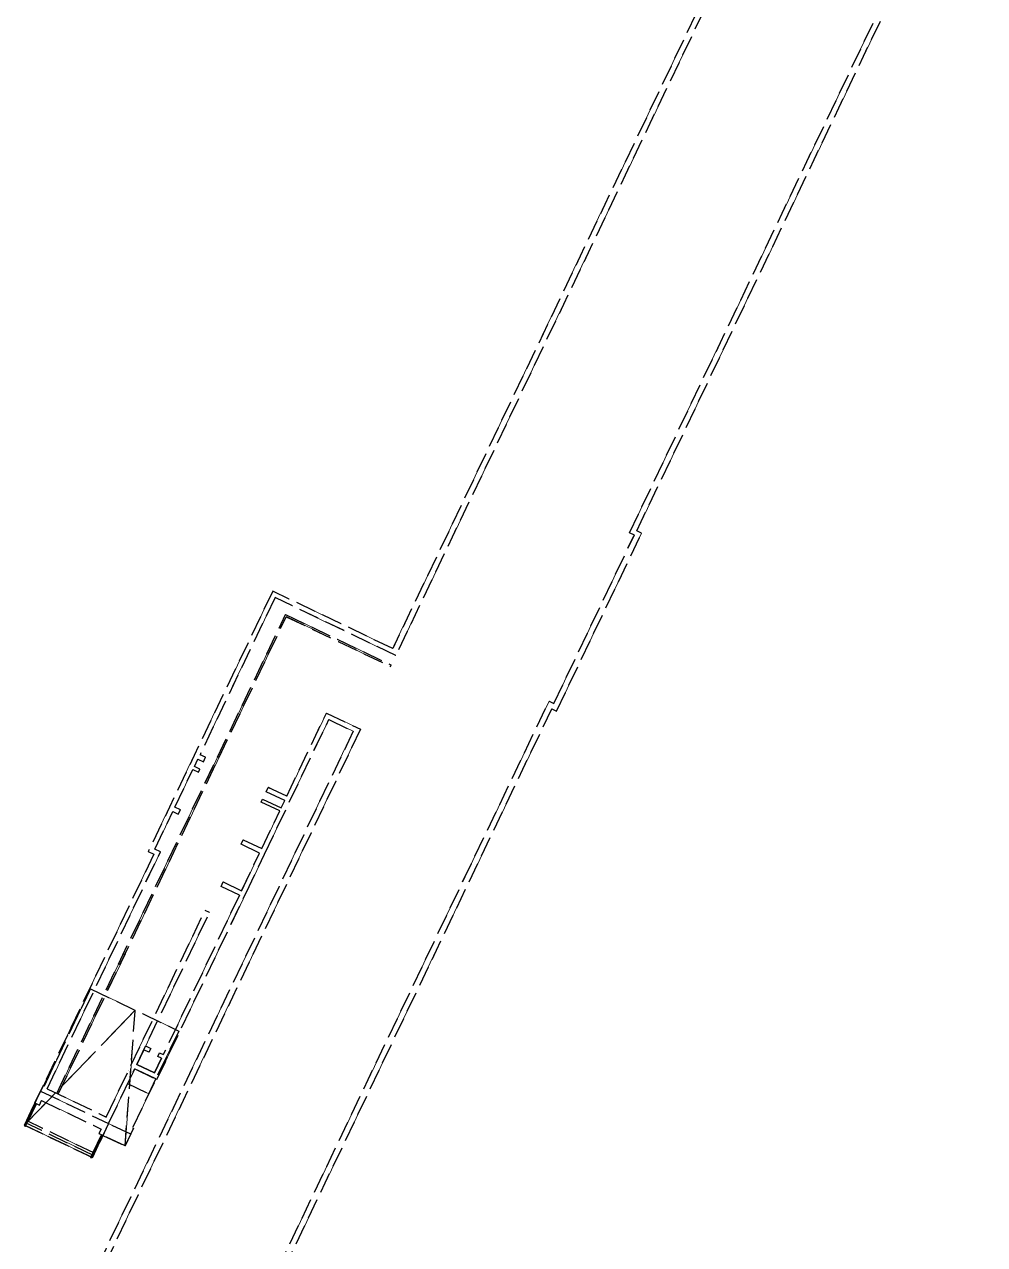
# Model space of a CAD drawing. Extents: x 0 to 531375, y 0 to 4335249.
# Drawn here: x 487369.3 to 487486.6, y 4323549 to 4323698 of the extents above; entities that cross this region are included whole.
import ezdxf

# ---------------------------------------------------------------- set-up
doc = ezdxf.new("R2010")
doc.units = 0
doc.linetypes.add('DASH', pattern=[0.35, 0.25, -0.1])
doc.layers.get('0').update_dxf_attribs({"lineweight": 15})
doc.layers.add('地铁', color=4, linetype='Continuous', lineweight=15)

# ---------------------------------------------------------------- blocks, each defined once
blk = doc.blocks.new('总图提取 2015 11 6')
at = {"layer": '地铁', "linetype": 'DASH', "lineweight": -3, "ltscale": 10}
for p, q in [((96509.04, 291318.45), (96455.43, 291206.25)), ((96510.01, 291318.87), (96455.8, 291205.41)), ((96484.35, 291220.39), (96527.43, 291310.55)), ((96485.24, 291220.63), (96527.71, 291309.53)), ((96475.44, 291198.6), (96485.83, 291220.35)), ((96484.94, 291220.11), (96484.35, 291220.39)), ((96484.89, 291220.02), (96484.94, 291220.11)), ((96485.83, 291220.35), (96485.24, 291220.63)), ((96475.11, 291199.54), (96484.89, 291220.02)), ((96484.89, 291220.02), (96484.89, 291220.02)), ((96440.77, 291213.26), (96425.57, 291181.45)), ((96455.43, 291206.25), (96440.77, 291213.26)), ((96441.05, 291212.46), (96431.89, 291193.28)), ((96455.8, 291205.41), (96441.05, 291212.46)), ((96441.05, 291212.46), (96441.05, 291212.46)), ((96414.39, 291151.91, -0.03), (96442.34, 291210.4, 0)), ((96414.57, 291151.83, -0.03), (96442.43, 291210.13, 0)), ((96442.34, 291210.4, 0), (96455.24, 291204.23)), ((96442.43, 291210.13, 0), (96455.15, 291204.05)), ((96453.14, 291206.68), (96453.14, 291206.68)), ((96455.15, 291204.05, 7150758.2), (96455.24, 291204.23, -7150758.2)), ((96430.77, 291108.26), (96474.52, 291199.82)), ((96474.52, 291199.82), (96475.11, 291199.54)), ((96431.56, 291108.27), (96474.85, 291198.88)), ((96442.49, 291188.22, 0), (96447.34, 291198.37, 0)), ((96447.34, 291198.37, 0), (96451.49, 291196.38, 0)), ((96474.85, 291198.88), (96475.44, 291198.6)), ((96451.49, 291196.38, 0), (96413.21, 291116.26, 0)), ((96439.78, 291181.15), (96447.62, 291197.57)), ((96447.62, 291197.57), (96450.6, 291196.14)), ((96450.6, 291196.14), (96413.34, 291118.16)), ((96432.56, 291192.96), (96431.89, 291193.28)), ((96431.2, 291191.84), (96431.63, 291192.74)), ((96431.87, 291191.51), (96431.2, 291191.84)), ((96431.63, 291192.74), (96432.31, 291192.42)), ((96432.31, 291192.42), (96432.56, 291192.96)), ((96428.83, 291186.88), (96431.03, 291191.48)), ((96431.03, 291191.48), (96431.7, 291191.15)), ((96431.7, 291191.15), (96431.87, 291191.51)), ((96439.98, 291188.75), (96440.23, 291189.29)), ((96442.49, 291188.22), (96440.23, 291189.29)), ((96439.37, 291187.49), (96439.54, 291187.85)), ((96441.63, 291186.41), (96439.37, 291187.49)), ((96439.54, 291187.85), (96441.8, 291186.77)), ((96442.23, 291187.67), (96439.98, 291188.75)), ((96441.8, 291186.77, 0), (96442.23, 291187.67, 0)), ((96426.37, 291181.73), (96428.57, 291186.33)), ((96428.57, 291186.33), (96429.24, 291186.01)), ((96429.5, 291186.55), (96428.83, 291186.88)), ((96429.24, 291186.01), (96429.5, 291186.55)), ((96439.43, 291181.81, 0), (96441.63, 291186.41, 0)), ((96436.91, 291182.35), (96437.17, 291182.89)), ((96437.17, 291182.89), (96439.43, 291181.81)), ((96413.22, 291152.47, -0.03), (96427.05, 291181.41, 0)), ((96425.57, 291181.45), (96426.25, 291181.13)), ((96427.05, 291181.41), (96426.37, 291181.73)), ((96439.17, 291181.27), (96436.91, 291182.35)), ((96426.25, 291181.13), (96412.42, 291152.19)), ((96436.97, 291176.67, 0), (96439.17, 291181.27, 0)), ((96437.51, 291176.41), (96439.78, 291181.15)), ((96434.46, 291177.2), (96434.72, 291177.74)), ((96436.71, 291176.13), (96434.46, 291177.2)), ((96434.72, 291177.74), (96436.97, 291176.67)), ((96426.62, 291153.61), (96437.51, 291176.41)), ((96436.71, 291176.13), (96427.41, 291156.66, -0.03)), ((96420.44, 291149.02, -0.03), (96432.5, 291174.26, -0.03)), ((96424.17, 291155.44, -0.03), (96433.04, 291174, -0.03)), ((96433.04, 291174, 0), (96432.5, 291174.26, 0)), ((96412.89, 291152.85, -0.03), (96418.41, 291164.4, -0.03)), ((96418.41, 291164.4, -0.03), (96418.53, 291164.67, -0.03)), ((96418.41, 291164.4, -0.03), (96418.41, 291164.4, -0.03)), ((96418.41, 291164.4, -0.03), (96418.41, 291164.4, -0.03)), ((96418.53, 291164.67, -0.03), (96429.3, 291159.53, -0.03)), ((96423.98, 291162.07, -0.03), (96410.44, 291148.04, -0.03)), ((96422.74, 291145.49, -0.03), (96423.98, 291162.07, -0.03)), ((96429.3, 291159.53, -0.03), (96423.65, 291147.71, -0.03)), ((96429.3, 291159.53, -0.03), (96429.3, 291159.53, -0.03)), ((96429.3, 291159.53, -0.03), (96429.3, 291159.53, -0.03)), ((96425.25, 291157.7, -0.03), (96425.88, 291157.4, -0.03)), ((96425.03, 291157.25, -0.03), (96424.17, 291155.44, -0.03)), ((96425.66, 291156.94, -0.03), (96425.03, 291157.25, -0.03)), ((96425.88, 291157.4, -0.03), (96425.66, 291156.94, -0.03)), ((96426.34, 291154.41, -0.03), (96427.2, 291156.21, -0.03)), ((96427.2, 291156.21, -0.03), (96426.34, 291154.41, -0.03)), ((96426.75, 291156.43, -0.03), (96426.96, 291156.88, -0.03)), ((96427.2, 291156.21, -0.03), (96426.75, 291156.43, -0.03)), ((96426.96, 291156.88, -0.03), (96427.41, 291156.66, -0.03)), ((96420.72, 291148.22), (96423.91, 291154.9)), ((96423.91, 291154.9), (96423.05, 291153.1)), ((96423.13, 291154.66, -0.03), (96423.13, 291154.66, -0.03)), ((96426.5, 291153.67), (96423.91, 291154.9)), ((96423.91, 291154.9), (96426.62, 291153.61)), ((96424.17, 291155.44, -0.03), (96426.34, 291154.41, -0.03)), ((96426.34, 291154.41, -0.03), (96424.17, 291155.44, -0.03)), ((96423.05, 291153.1), (96425.63, 291151.86)), ((96425.63, 291151.86), (96426.5, 291153.67)), ((96410.44, 291148.04, -0.03), (96412.42, 291152.19, -0.03)), ((96412.77, 291152.91, -0.03), (96411.73, 291150.75, -0.03)), ((96411.73, 291150.75, -0.03), (96412.77, 291152.91, -0.03)), ((96412.42, 291152.19), (96420.72, 291148.22)), ((96412.77, 291152.91, -0.03), (96412.89, 291152.85, -0.03)), ((96413.22, 291152.47, -0.03), (96420.44, 291149.02, -0.03)), ((96411.73, 291150.75, -0.03), (96410.44, 291148.04, -0.03)), ((96410.48, 291147.9, -0.03), (96411.82, 291150.7, -0.03)), ((96411.91, 291150.66, -0.03), (96410.62, 291147.95, -0.03)), ((96411.73, 291150.75, -0.03), (96412.27, 291150.49, -0.03)), ((96412.27, 291150.49, -0.03), (96412.53, 291151.03, -0.03)), ((96412.53, 291151.03, -0.03), (96419.81, 291147.55, -0.03)), ((96419, 291144.61, -0.03), (96410.7, 291148.58, -0.03)), ((96410.7, 291148.58, -0.03), (96410.7, 291148.58, -0.03)), ((96418.74, 291144.07, -0.03), (96410.44, 291148.04, -0.03)), ((96410.44, 291148.04, -0.03), (96418.74, 291144.07, -0.03)), ((96410.57, 291147.86, -0.03), (96410.48, 291147.9, -0.03)), ((96418.87, 291144.34, -0.03), (96410.57, 291148.31, -0.03)), ((96410.57, 291148.31, -0.03), (96410.57, 291148.31, -0.03)), ((96410.62, 291147.95, -0.03), (96410.57, 291147.86, -0.03)), ((96420.72, 291148.22, -0.03), (96418.74, 291144.07, -0.03)), ((96419.81, 291147.55, -0.03), (96419.55, 291147.01, -0.03)), ((96419.81, 291147.55, -0.03), (96419.81, 291147.55, -0.03)), ((96420.72, 291148.22), (96420.03, 291146.78)), ((96423.43, 291146.93), (96420.72, 291148.22)), ((96423.77, 291147.65, -0.03), (96422.74, 291145.49, -0.03)), ((96423.65, 291147.71, -0.03), (96423.77, 291147.65, -0.03)), ((96419.85, 291146.87, -0.03), (96418.56, 291144.16, -0.03)), ((96418.61, 291144.02, -0.03), (96419.94, 291146.82, -0.03)), ((96418.74, 291144.07, -0.03), (96420.03, 291146.78, -0.03)), ((96419.55, 291147.01, -0.03), (96420.1, 291146.75, -0.03)), ((96420.03, 291146.78), (96422.74, 291145.49)), ((96422.74, 291145.49, -0.03), (96420.03, 291146.78, -0.03)), ((96422.74, 291145.49), (96423.43, 291146.93)), ((96418.56, 291144.16, -0.03), (96418.52, 291144.07, -0.03)), ((96418.52, 291144.07, -0.03), (96418.61, 291144.02, -0.03)), ((96418.74, 291144.07, -0.03), (96418.74, 291144.07, -0.03)), ((96418.87, 291144.34, -0.03), (96418.87, 291144.34, -0.03)), ((96419, 291144.61, -0.03), (96419, 291144.61, -0.03))]:
    blk.add_line(p, q, dxfattribs=at)
blk = doc.blocks.new('A$C1FB5052D')
blk.add_blockref('总图提取 2015 11 6', (-107044.53, -294821.73))
blk = doc.blocks.new('天津2000地铁')
at = {"layer": '地铁', "linetype": 'DASH', "ltscale": 20}
for p, q in [((-10535.49, -3503.28), (-10589.1, -3615.48)), ((-10534.51, -3502.86), (-10588.72, -3616.32)), ((-10560.18, -3601.34), (-10517.1, -3511.18)), ((-10559.29, -3601.1), (-10516.81, -3512.2)), ((-10569.42, -3622.19), (-10559.63, -3601.71)), ((-10569.09, -3623.12), (-10558.7, -3601.38)), ((-10559.59, -3601.62), (-10560.18, -3601.34)), ((-10559.63, -3601.71), (-10559.59, -3601.62)), ((-10559.63, -3601.71), (-10559.63, -3601.71)), ((-10558.7, -3601.38), (-10559.29, -3601.1)), ((-10603.76, -3608.47), (-10618.96, -3640.28)), ((-10603.48, -3609.27), (-10612.64, -3628.45)), ((-10589.1, -3615.48), (-10603.76, -3608.47)), ((-10588.72, -3616.32), (-10603.48, -3609.27)), ((-10603.48, -3609.27), (-10603.48, -3609.27)), ((-10630.13, -3669.82, -0.03), (-10602.19, -3611.33, 0)), ((-10629.95, -3669.9, -0.03), (-10602.09, -3611.59, 0)), ((-10602.19, -3611.33, 0), (-10589.28, -3617.49)), ((-10602.09, -3611.59, 0), (-10589.37, -3617.67)), ((-10591.39, -3615.05), (-10591.39, -3615.05)), ((-10589.37, -3617.67, 7150758.2), (-10589.28, -3617.49, -7150758.2)), ((-10613.75, -3713.47), (-10570.01, -3621.91)), ((-10612.97, -3713.46), (-10569.68, -3622.84)), ((-10570.01, -3621.91), (-10569.42, -3622.19)), ((-10569.68, -3622.84), (-10569.09, -3623.12)), ((-10604.75, -3640.58), (-10596.9, -3624.16)), ((-10602.04, -3633.51, 0), (-10597.19, -3623.36, 0)), ((-10597.19, -3623.36, 0), (-10593.04, -3625.34, 0)), ((-10596.9, -3624.16), (-10593.93, -3625.58)), ((-10593.04, -3625.34, 0), (-10631.32, -3705.47, 0)), ((-10593.93, -3625.58), (-10631.19, -3703.57)), ((-10611.96, -3628.77), (-10612.64, -3628.45)), ((-10612.22, -3629.31), (-10611.96, -3628.77)), ((-10615.7, -3634.85), (-10613.5, -3630.25)), ((-10613.5, -3630.25), (-10612.82, -3630.57)), ((-10613.33, -3629.89), (-10612.9, -3628.99)), ((-10612.65, -3630.21), (-10613.33, -3629.89)), ((-10612.9, -3628.99), (-10612.22, -3629.31)), ((-10612.82, -3630.57), (-10612.65, -3630.21)), ((-10604.55, -3632.97), (-10604.29, -3632.43)), ((-10602.29, -3634.05), (-10604.55, -3632.97)), ((-10602.04, -3633.51), (-10604.29, -3632.43)), ((-10615.02, -3635.17), (-10615.7, -3634.85)), ((-10605.15, -3634.24), (-10604.98, -3633.88)), ((-10602.9, -3635.32), (-10605.15, -3634.24)), ((-10604.98, -3633.88), (-10602.73, -3634.95)), ((-10602.73, -3634.95, 0), (-10602.29, -3634.05, 0)), ((-10618.16, -3639.99), (-10615.96, -3635.39)), ((-10615.96, -3635.39), (-10615.28, -3635.72)), ((-10615.28, -3635.72), (-10615.02, -3635.17)), ((-10605.1, -3639.92, 0), (-10602.9, -3635.32, 0)), ((-10607.61, -3639.38), (-10607.35, -3638.84)), ((-10605.36, -3640.46), (-10607.61, -3639.38)), ((-10607.35, -3638.84), (-10605.1, -3639.92)), ((-10618.28, -3640.6), (-10632.1, -3669.54)), ((-10631.3, -3669.26, -0.03), (-10617.48, -3640.32, 0)), ((-10618.96, -3640.28), (-10618.28, -3640.6)), ((-10617.48, -3640.32), (-10618.16, -3639.99)), ((-10607.55, -3645.06, 0), (-10605.36, -3640.46, 0)), ((-10607.01, -3645.32), (-10604.75, -3640.58)), ((-10617.91, -3668.12), (-10607.01, -3645.32)), ((-10610.07, -3644.52), (-10609.81, -3643.98)), ((-10607.81, -3645.6), (-10610.07, -3644.52)), ((-10609.81, -3643.98), (-10607.55, -3645.06)), ((-10607.81, -3645.6), (-10617.11, -3665.06, -0.03)), ((-10624.09, -3672.7, -0.03), (-10612.03, -3647.47, -0.03)), ((-10620.35, -3666.29, -0.03), (-10611.49, -3647.73, -0.03)), ((-10611.49, -3647.73, 0), (-10612.03, -3647.47, 0)), ((-10626.12, -3657.32, -0.03), (-10625.99, -3657.05, -0.03)), ((-10625.99, -3657.05, -0.03), (-10615.23, -3662.2, -0.03)), ((-10631.64, -3668.87, -0.03), (-10626.12, -3657.32, -0.03)), ((-10626.12, -3657.32, -0.03), (-10626.12, -3657.32, -0.03)), ((-10626.12, -3657.32, -0.03), (-10626.12, -3657.32, -0.03)), ((-10620.55, -3659.65, -0.03), (-10634.09, -3673.69, -0.03)), ((-10621.79, -3676.24, -0.03), (-10620.55, -3659.65, -0.03)), ((-10615.23, -3662.2, -0.03), (-10620.87, -3674.02, -0.03)), ((-10615.23, -3662.2, -0.03), (-10615.23, -3662.2, -0.03)), ((-10615.23, -3662.2, -0.03), (-10615.23, -3662.2, -0.03)), ((-10619.49, -3664.48, -0.03), (-10620.35, -3666.29, -0.03)), ((-10618.86, -3664.78, -0.03), (-10619.49, -3664.48, -0.03)), ((-10619.28, -3664.03, -0.03), (-10618.65, -3664.33, -0.03)), ((-10618.65, -3664.33, -0.03), (-10618.86, -3664.78, -0.03)), ((-10618.19, -3667.32, -0.03), (-10617.33, -3665.52, -0.03)), ((-10617.33, -3665.52, -0.03), (-10618.19, -3667.32, -0.03)), ((-10617.78, -3665.3, -0.03), (-10617.56, -3664.85, -0.03)), ((-10617.33, -3665.52, -0.03), (-10617.78, -3665.3, -0.03)), ((-10617.56, -3664.85, -0.03), (-10617.11, -3665.06, -0.03)), ((-10623.8, -3673.5), (-10620.61, -3666.83)), ((-10620.61, -3666.83), (-10621.48, -3668.63)), ((-10621.39, -3667.06, -0.03), (-10621.39, -3667.06, -0.03)), ((-10618.03, -3668.06), (-10620.61, -3666.83)), ((-10620.61, -3666.83), (-10617.91, -3668.12)), ((-10620.35, -3666.29, -0.03), (-10618.19, -3667.32, -0.03)), ((-10618.19, -3667.32, -0.03), (-10620.35, -3666.29, -0.03)), ((-10631.76, -3668.82, -0.03), (-10632.79, -3670.98, -0.03)), ((-10632.79, -3670.98, -0.03), (-10631.76, -3668.82, -0.03)), ((-10631.76, -3668.82, -0.03), (-10631.64, -3668.87, -0.03)), ((-10621.48, -3668.63), (-10618.89, -3669.87)), ((-10618.89, -3669.87), (-10618.03, -3668.06)), ((-10634.09, -3673.69, -0.03), (-10632.1, -3669.54, -0.03)), ((-10632.25, -3671.24, -0.03), (-10631.99, -3670.7, -0.03)), ((-10632.1, -3669.54), (-10623.8, -3673.5)), ((-10631.99, -3670.7, -0.03), (-10624.71, -3674.18, -0.03)), ((-10631.3, -3669.26, -0.03), (-10624.09, -3672.7, -0.03)), ((-10632.79, -3670.98, -0.03), (-10634.09, -3673.69, -0.03)), ((-10634.04, -3673.82, -0.03), (-10632.7, -3671.03, -0.03)), ((-10632.61, -3671.07, -0.03), (-10633.91, -3673.78, -0.03)), ((-10632.79, -3670.98, -0.03), (-10632.25, -3671.24, -0.03)), ((-10625.79, -3677.65, -0.03), (-10634.09, -3673.69, -0.03)), ((-10634.09, -3673.69, -0.03), (-10625.79, -3677.65, -0.03)), ((-10625.66, -3677.38, -0.03), (-10633.96, -3673.42, -0.03)), ((-10633.96, -3673.42, -0.03), (-10633.96, -3673.42, -0.03)), ((-10625.53, -3677.11, -0.03), (-10633.83, -3673.15, -0.03)), ((-10633.83, -3673.15, -0.03), (-10633.83, -3673.15, -0.03)), ((-10623.8, -3673.5, -0.03), (-10625.79, -3677.65, -0.03)), ((-10623.8, -3673.5), (-10624.49, -3674.95)), ((-10621.1, -3674.8), (-10623.8, -3673.5)), ((-10633.95, -3673.87, -0.03), (-10634.04, -3673.82, -0.03)), ((-10633.91, -3673.78, -0.03), (-10633.95, -3673.87, -0.03)), ((-10624.67, -3674.86, -0.03), (-10625.97, -3677.57, -0.03)), ((-10625.92, -3677.7, -0.03), (-10624.58, -3674.91, -0.03)), ((-10625.79, -3677.65, -0.03), (-10624.49, -3674.95, -0.03)), ((-10624.71, -3674.18, -0.03), (-10624.97, -3674.72, -0.03)), ((-10624.97, -3674.72, -0.03), (-10624.43, -3674.98, -0.03)), ((-10624.71, -3674.18, -0.03), (-10624.71, -3674.18, -0.03)), ((-10624.49, -3674.95), (-10621.79, -3676.24)), ((-10621.79, -3676.24, -0.03), (-10624.49, -3674.95, -0.03)), ((-10620.75, -3674.08, -0.03), (-10621.79, -3676.24, -0.03)), ((-10621.79, -3676.24), (-10621.1, -3674.8)), ((-10620.87, -3674.02, -0.03), (-10620.75, -3674.08, -0.03)), ((-10625.97, -3677.57, -0.03), (-10626.01, -3677.66, -0.03)), ((-10626.01, -3677.66, -0.03), (-10625.92, -3677.7, -0.03)), ((-10625.79, -3677.65, -0.03), (-10625.79, -3677.65, -0.03)), ((-10625.66, -3677.38, -0.03), (-10625.66, -3677.38, -0.03)), ((-10625.53, -3677.11, -0.03), (-10625.53, -3677.11, -0.03))]:
    blk.add_line(p, q, dxfattribs=at)

msp = doc.modelspace()

# ---------------------------------------------------------------- block references
at = {"layer": '地铁', "color": 1}
msp.add_blockref('天津2000地铁', (498003.38431, 4327237.28522), dxfattribs=at)
at = {"layer": '地铁'}
msp.add_blockref('A$C1FB5052D', (498003.38431, 4327237.28522), dxfattribs=at)

doc.saveas('drawing.dxf')
